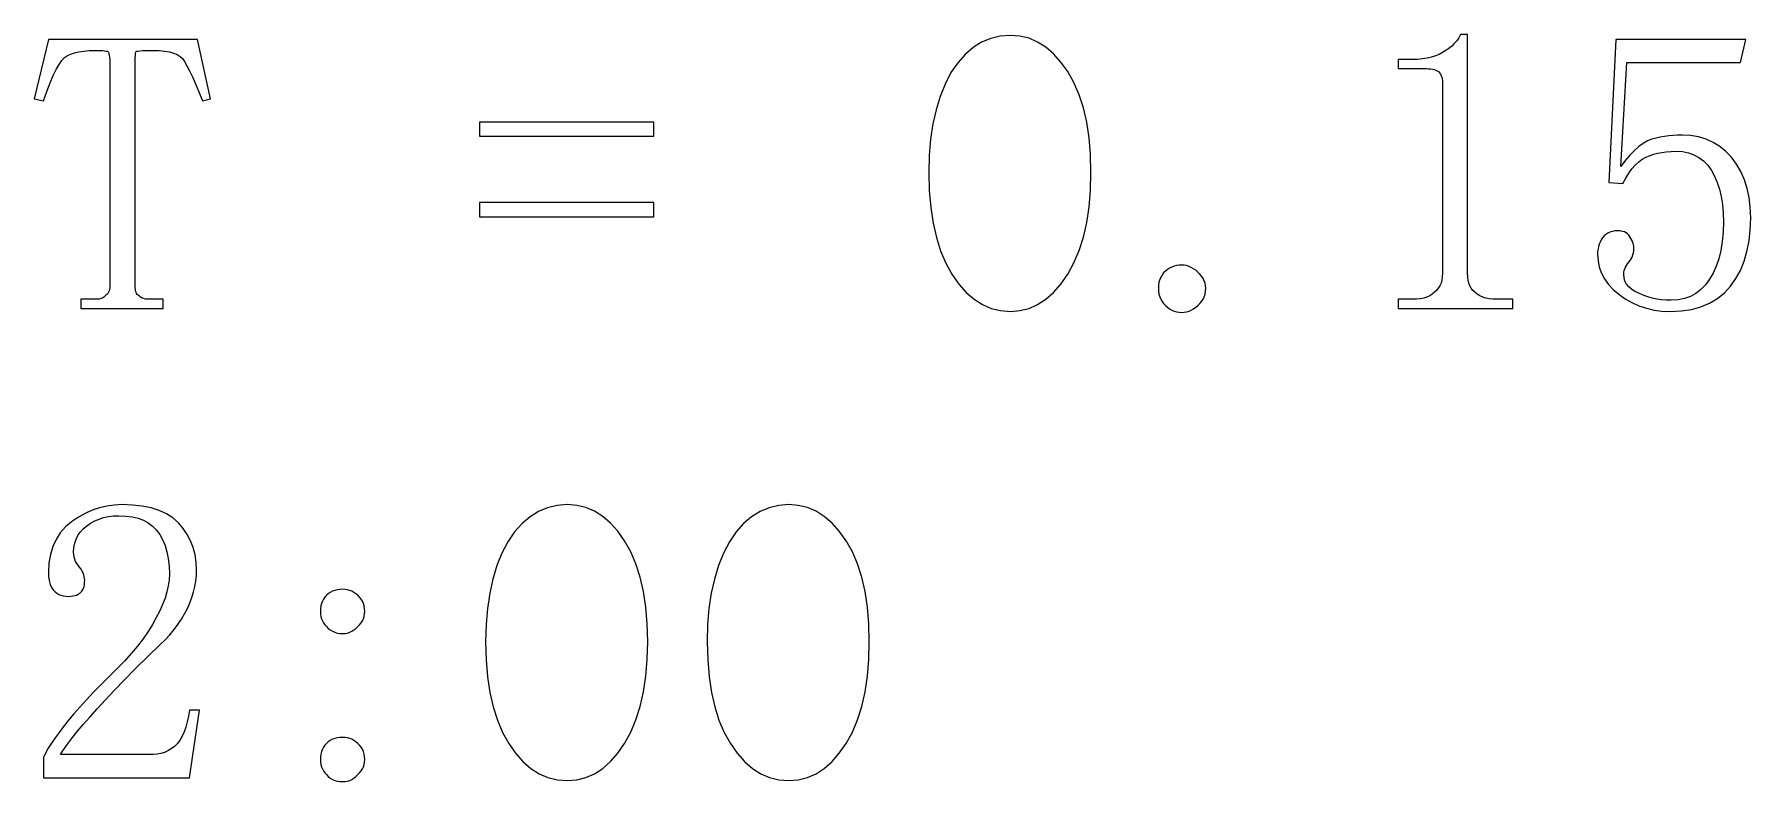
# Model space of a CAD drawing. Extents: x -190 to 190, y -140 to 140.
# Drawn here: x -120.06 to -96.39, y -105.76 to -95.46 of the extents above; entities that cross this region are included whole.
import ezdxf

# ---------------------------------------------------------------- set-up
doc = ezdxf.new("R2010")
doc.units = 0
doc.header["$MEASUREMENT"] = 0
doc.layers.get('0').update_dxf_attribs({"linetype": 'CONTINUOUS'})

msp = doc.modelspace()

# ---------------------------------------------------------------- linework, layer by layer
for points in [[(-119.421992, -99.235996), (-118.282998, -99.235996), (-118.282998, -99.235996), (-118.282998, -99.110996), (-118.282998, -99.110996), (-118.477002, -99.110996), (-118.477002, -99.110996), (-118.504004, -99.11), (-118.504004, -99.11), (-118.529004, -99.107002), (-118.529004, -99.107002), (-118.552998, -99.100996), (-118.552998, -99.100996), (-118.575, -99.092998), (-118.575, -99.092998), (-118.595, -99.082998), (-118.595, -99.082998), (-118.612998, -99.07), (-118.612998, -99.07), (-118.63, -99.055996), (-118.63, -99.055996), (-118.640996, -99.042998), (-118.640996, -99.042998), (-118.65, -99.028994), (-118.65, -99.028994), (-118.657998, -99.012002), (-118.657998, -99.012002), (-118.663994, -98.994004), (-118.663994, -98.994004), (-118.667998, -98.975), (-118.667998, -98.975), (-118.670996, -98.954004), (-118.670996, -98.954004), (-118.672002, -98.930996), (-118.672002, -98.930996), (-118.672002, -95.917002), (-118.672002, -95.917002), (-118.670996, -95.865), (-118.670996, -95.865), (-118.670996, -95.818994), (-118.670996, -95.818994), (-118.669004, -95.780996), (-118.669004, -95.780996), (-118.667002, -95.748994), (-118.667002, -95.748994), (-118.665, -95.724004), (-118.665, -95.724004), (-118.661006, -95.705996), (-118.661006, -95.705996), (-118.657998, -95.695), (-118.657998, -95.695), (-118.646006, -95.691006), (-118.646006, -95.691006), (-118.626992, -95.687998), (-118.626992, -95.687998), (-118.601006, -95.685), (-118.601006, -95.685), (-118.567002, -95.682998), (-118.567002, -95.682998), (-118.525996, -95.682002), (-118.525996, -95.682002), (-118.477998, -95.680996), (-118.477998, -95.680996), (-118.422002, -95.680996), (-118.422002, -95.680996), (-118.339004, -95.682998), (-118.339004, -95.682998), (-118.263994, -95.69), (-118.263994, -95.69), (-118.197998, -95.701006), (-118.197998, -95.701006), (-118.141006, -95.717002), (-118.141006, -95.717002), (-118.091006, -95.737002), (-118.091006, -95.737002), (-118.050996, -95.762002), (-118.050996, -95.762002), (-118.019004, -95.792002), (-118.019004, -95.792002), (-117.988994, -95.834004), (-117.988994, -95.834004), (-117.957002, -95.89), (-117.957002, -95.89), (-117.92, -95.96), (-117.92, -95.96), (-117.880996, -96.043994), (-117.880996, -96.043994), (-117.837998, -96.14), (-117.837998, -96.14), (-117.790996, -96.251006), (-117.790996, -96.251006), (-117.740996, -96.375), (-117.740996, -96.375), (-117.63, -96.346992), (-117.63, -96.346992), (-117.811006, -95.527998), (-117.811006, -95.527998), (-119.865996, -95.527998), (-119.865996, -95.527998), (-120.061006, -96.346992), (-120.061006, -96.346992), (-119.935996, -96.375), (-119.935996, -96.375), (-119.888994, -96.244004), (-119.888994, -96.244004), (-119.843994, -96.127998), (-119.843994, -96.127998), (-119.8, -96.027002), (-119.8, -96.027002), (-119.759004, -95.942002), (-119.759004, -95.942002), (-119.718994, -95.872002), (-119.718994, -95.872002), (-119.68, -95.817002), (-119.68, -95.817002), (-119.644004, -95.778008), (-119.644004, -95.778008), (-119.605, -95.752002), (-119.605, -95.752002), (-119.558994, -95.73), (-119.558994, -95.73), (-119.506006, -95.712002), (-119.506006, -95.712002), (-119.447002, -95.698994), (-119.447002, -95.698994), (-119.38, -95.688994), (-119.38, -95.688994), (-119.306992, -95.682998), (-119.306992, -95.682998), (-119.227002, -95.680996), (-119.227002, -95.680996), (-119.185996, -95.680996), (-119.185996, -95.680996), (-119.15, -95.682002), (-119.15, -95.682002), (-119.119004, -95.682998), (-119.119004, -95.682998), (-119.092998, -95.685), (-119.092998, -95.685), (-119.072998, -95.687998), (-119.072998, -95.687998), (-119.057002, -95.691006), (-119.057002, -95.691006), (-119.047002, -95.695), (-119.047002, -95.695), (-119.039004, -95.705), (-119.039004, -95.705), (-119.032998, -95.722002), (-119.032998, -95.722002), (-119.027998, -95.743994), (-119.027998, -95.743994), (-119.024004, -95.772002), (-119.024004, -95.772002), (-119.020996, -95.805), (-119.020996, -95.805), (-119.019004, -95.844004), (-119.019004, -95.844004), (-119.019004, -95.889004), (-119.019004, -95.889004), (-119.019004, -98.930996), (-119.019004, -98.930996), (-119.02, -98.954004), (-119.02, -98.954004), (-119.022998, -98.975), (-119.022998, -98.975), (-119.029004, -98.994004), (-119.029004, -98.994004), (-119.037002, -99.012002), (-119.037002, -99.012002), (-119.047002, -99.028994), (-119.047002, -99.028994), (-119.06, -99.042998), (-119.06, -99.042998), (-119.074004, -99.055996), (-119.074004, -99.055996), (-119.087998, -99.07), (-119.087998, -99.07), (-119.103994, -99.082998), (-119.103994, -99.082998), (-119.122998, -99.092998), (-119.122998, -99.092998), (-119.145, -99.100996), (-119.145, -99.100996), (-119.168994, -99.107002), (-119.168994, -99.107002), (-119.196992, -99.11), (-119.196992, -99.11), (-119.227002, -99.110996), (-119.227002, -99.110996), (-119.421992, -99.110996), (-119.421992, -99.110996), (-119.421992, -99.235996)], [(-106.602002, -95.472002), (-106.740996, -95.482998), (-106.740996, -95.482998), (-106.872998, -95.514004), (-106.872998, -95.514004), (-106.997998, -95.567002), (-106.997998, -95.567002), (-107.115, -95.64), (-107.115, -95.64), (-107.224004, -95.735), (-107.224004, -95.735), (-107.327002, -95.85), (-107.327002, -95.85), (-107.422002, -95.986006), (-107.422002, -95.986006), (-107.502998, -96.143994), (-107.502998, -96.143994), (-107.570996, -96.313994), (-107.570996, -96.313994), (-107.626992, -96.497002), (-107.626992, -96.497002), (-107.670996, -96.694004), (-107.670996, -96.694004), (-107.702002, -96.902998), (-107.702002, -96.902998), (-107.720996, -97.125996), (-107.720996, -97.125996), (-107.727002, -97.360996), (-107.727002, -97.360996), (-107.720996, -97.611006), (-107.720996, -97.611006), (-107.700996, -97.843994), (-107.700996, -97.843994), (-107.669004, -98.061006), (-107.669004, -98.061006), (-107.623008, -98.260996), (-107.623008, -98.260996), (-107.564004, -98.445), (-107.564004, -98.445), (-107.492998, -98.612998), (-107.492998, -98.612998), (-107.407998, -98.764004), (-107.407998, -98.764004), (-107.312998, -98.9), (-107.312998, -98.9), (-107.212002, -99.016006), (-107.212002, -99.016006), (-107.102998, -99.11), (-107.102998, -99.11), (-106.987998, -99.183994), (-106.987998, -99.183994), (-106.866006, -99.235996), (-106.866006, -99.235996), (-106.737998, -99.267002), (-106.737998, -99.267002), (-106.602002, -99.278008), (-106.602002, -99.278008), (-106.47, -99.267002), (-106.47, -99.267002), (-106.345, -99.235996), (-106.345, -99.235996), (-106.225996, -99.183994), (-106.225996, -99.183994), (-106.112002, -99.11), (-106.112002, -99.11), (-106.005996, -99.016006), (-106.005996, -99.016006), (-105.905, -98.9), (-105.905, -98.9), (-105.810996, -98.764004), (-105.810996, -98.764004), (-105.725996, -98.61), (-105.725996, -98.61), (-105.654004, -98.44), (-105.654004, -98.44), (-105.595, -98.255), (-105.595, -98.255), (-105.55, -98.054004), (-105.55, -98.054004), (-105.517002, -97.838994), (-105.517002, -97.838994), (-105.497998, -97.607998), (-105.497998, -97.607998), (-105.490996, -97.360996), (-105.490996, -97.360996), (-105.497998, -97.115), (-105.497998, -97.115), (-105.517002, -96.885), (-105.517002, -96.885), (-105.55, -96.670996), (-105.55, -96.670996), (-105.595, -96.472002), (-105.595, -96.472002), (-105.654004, -96.29), (-105.654004, -96.29), (-105.725996, -96.122998), (-105.725996, -96.122998), (-105.810996, -95.972002), (-105.810996, -95.972002), (-105.905, -95.84), (-105.905, -95.84), (-106.005996, -95.726992), (-106.005996, -95.726992), (-106.112002, -95.636006), (-106.112002, -95.636006), (-106.225996, -95.564004), (-106.225996, -95.564004), (-106.345, -95.512998), (-106.345, -95.512998), (-106.47, -95.482998), (-106.47, -95.482998), (-106.602002, -95.472002)], [(-100.296992, -98.75), (-100.296992, -95.457998), (-100.296992, -95.457998), (-100.394004, -95.457998), (-100.394004, -95.457998), (-100.419004, -95.504004), (-100.419004, -95.504004), (-100.447998, -95.547002), (-100.447998, -95.547002), (-100.480996, -95.586006), (-100.480996, -95.586006), (-100.515996, -95.622002), (-100.515996, -95.622002), (-100.555, -95.654004), (-100.555, -95.654004), (-100.597998, -95.682998), (-100.597998, -95.682998), (-100.644004, -95.707998), (-100.644004, -95.707998), (-100.69, -95.734004), (-100.69, -95.734004), (-100.74, -95.756006), (-100.74, -95.756006), (-100.795, -95.774004), (-100.795, -95.774004), (-100.855, -95.787998), (-100.855, -95.787998), (-100.919004, -95.797998), (-100.919004, -95.797998), (-100.987002, -95.803994), (-100.987002, -95.803994), (-101.061006, -95.806006), (-101.061006, -95.806006), (-101.255, -95.806006), (-101.255, -95.806006), (-101.255, -95.931006), (-101.255, -95.931006), (-100.865996, -95.931006), (-100.865996, -95.931006), (-100.836006, -95.932002), (-100.836006, -95.932002), (-100.806992, -95.933994), (-100.806992, -95.933994), (-100.781006, -95.937998), (-100.781006, -95.937998), (-100.757002, -95.944004), (-100.757002, -95.944004), (-100.735996, -95.951992), (-100.735996, -95.951992), (-100.716006, -95.960996), (-100.716006, -95.960996), (-100.699004, -95.972002), (-100.699004, -95.972002), (-100.685, -95.988994), (-100.685, -95.988994), (-100.672002, -96.007998), (-100.672002, -96.007998), (-100.662002, -96.027998), (-100.662002, -96.027998), (-100.653994, -96.049004), (-100.653994, -96.049004), (-100.647998, -96.072998), (-100.647998, -96.072998), (-100.645, -96.097998), (-100.645, -96.097998), (-100.644004, -96.125), (-100.644004, -96.125), (-100.644004, -98.75), (-100.644004, -98.75), (-100.645996, -98.8), (-100.645996, -98.8), (-100.652998, -98.845), (-100.652998, -98.845), (-100.663994, -98.886992), (-100.663994, -98.886992), (-100.68, -98.925), (-100.68, -98.925), (-100.700996, -98.957998), (-100.700996, -98.957998), (-100.725996, -98.987998), (-100.725996, -98.987998), (-100.755, -99.014004), (-100.755, -99.014004), (-100.785, -99.04), (-100.785, -99.04), (-100.82, -99.062002), (-100.82, -99.062002), (-100.859004, -99.08), (-100.859004, -99.08), (-100.902002, -99.092998), (-100.902002, -99.092998), (-100.951006, -99.102998), (-100.951006, -99.102998), (-101.002998, -99.109004), (-101.002998, -99.109004), (-101.061006, -99.110996), (-101.061006, -99.110996), (-101.255, -99.110996), (-101.255, -99.110996), (-101.255, -99.235996), (-101.255, -99.235996), (-99.672002, -99.235996), (-99.672002, -99.235996), (-99.672002, -99.110996), (-99.672002, -99.110996), (-99.894004, -99.110996), (-99.894004, -99.110996), (-99.947998, -99.109004), (-99.947998, -99.109004), (-99.997998, -99.102998), (-99.997998, -99.102998), (-100.045, -99.092998), (-100.045, -99.092998), (-100.088994, -99.08), (-100.088994, -99.08), (-100.129004, -99.062002), (-100.129004, -99.062002), (-100.165996, -99.04), (-100.165996, -99.04), (-100.199004, -99.014004), (-100.199004, -99.014004), (-100.225, -98.987998), (-100.225, -98.987998), (-100.247002, -98.957998), (-100.247002, -98.957998), (-100.265, -98.925), (-100.265, -98.925), (-100.279004, -98.886992), (-100.279004, -98.886992), (-100.289004, -98.845), (-100.289004, -98.845), (-100.295, -98.8), (-100.295, -98.8), (-100.296992, -98.75)], [(-97.222002, -96.854004), (-97.337998, -96.847002), (-97.337998, -96.847002), (-97.400996, -96.849004), (-97.400996, -96.849004), (-97.462998, -96.852002), (-97.462998, -96.852002), (-97.524004, -96.857998), (-97.524004, -96.857998), (-97.583008, -96.865996), (-97.583008, -96.865996), (-97.641992, -96.876006), (-97.641992, -96.876006), (-97.699004, -96.887998), (-97.699004, -96.887998), (-97.755, -96.902998), (-97.755, -96.902998), (-97.815, -96.927998), (-97.815, -96.927998), (-97.875, -96.962002), (-97.875, -96.962002), (-97.935996, -97.005996), (-97.935996, -97.005996), (-97.997998, -97.058994), (-97.997998, -97.058994), (-98.06, -97.122998), (-98.06, -97.122998), (-98.122002, -97.195), (-98.122002, -97.195), (-98.186006, -97.277998), (-98.186006, -97.277998), (-98.102002, -95.847002), (-98.102002, -95.847002), (-96.532998, -95.847002), (-96.532998, -95.847002), (-96.462998, -95.527998), (-96.462998, -95.527998), (-98.255, -95.527998), (-98.255, -95.527998), (-98.352002, -97.5), (-98.352002, -97.5), (-98.157998, -97.513994), (-98.157998, -97.513994), (-98.117002, -97.438994), (-98.117002, -97.438994), (-98.075, -97.370996), (-98.075, -97.370996), (-98.030996, -97.312002), (-98.030996, -97.312002), (-97.985, -97.26), (-97.985, -97.26), (-97.937998, -97.216006), (-97.937998, -97.216006), (-97.888994, -97.180996), (-97.888994, -97.180996), (-97.837998, -97.152998), (-97.837998, -97.152998), (-97.788994, -97.130996), (-97.788994, -97.130996), (-97.736006, -97.112002), (-97.736006, -97.112002), (-97.68, -97.097002), (-97.68, -97.097002), (-97.621006, -97.085), (-97.621006, -97.085), (-97.557998, -97.075996), (-97.557998, -97.075996), (-97.490996, -97.070996), (-97.490996, -97.070996), (-97.421992, -97.07), (-97.421992, -97.07), (-97.333994, -97.075), (-97.333994, -97.075), (-97.251992, -97.090996), (-97.251992, -97.090996), (-97.175996, -97.117998), (-97.175996, -97.117998), (-97.107002, -97.156006), (-97.107002, -97.156006), (-97.042998, -97.204004), (-97.042998, -97.204004), (-96.986006, -97.262998), (-96.986006, -97.262998), (-96.936006, -97.332998), (-96.936006, -97.332998), (-96.890996, -97.413008), (-96.890996, -97.413008), (-96.854004, -97.498994), (-96.854004, -97.498994), (-96.822998, -97.592998), (-96.822998, -97.592998), (-96.8, -97.694004), (-96.8, -97.694004), (-96.782998, -97.802998), (-96.782998, -97.802998), (-96.772002, -97.919004), (-96.772002, -97.919004), (-96.768994, -98.041992), (-96.768994, -98.041992), (-96.772998, -98.183994), (-96.772998, -98.183994), (-96.785, -98.315996), (-96.785, -98.315996), (-96.805, -98.439004), (-96.805, -98.439004), (-96.832002, -98.551992), (-96.832002, -98.551992), (-96.867998, -98.655), (-96.867998, -98.655), (-96.911992, -98.748994), (-96.911992, -98.748994), (-96.963008, -98.832998), (-96.963008, -98.832998), (-97.018008, -98.911006), (-97.018008, -98.911006), (-97.08, -98.976006), (-97.08, -98.976006), (-97.149004, -99.03), (-97.149004, -99.03), (-97.223994, -99.072002), (-97.223994, -99.072002), (-97.305996, -99.100996), (-97.305996, -99.100996), (-97.395, -99.119004), (-97.395, -99.119004), (-97.490996, -99.125), (-97.490996, -99.125), (-97.557998, -99.122998), (-97.557998, -99.122998), (-97.623994, -99.117002), (-97.623994, -99.117002), (-97.687998, -99.107002), (-97.687998, -99.107002), (-97.752002, -99.092998), (-97.752002, -99.092998), (-97.814004, -99.076006), (-97.814004, -99.076006), (-97.875, -99.054004), (-97.875, -99.054004), (-97.935996, -99.027998), (-97.935996, -99.027998), (-97.990996, -99.001992), (-97.990996, -99.001992), (-98.037998, -98.972002), (-98.037998, -98.972002), (-98.075996, -98.939004), (-98.075996, -98.939004), (-98.105996, -98.900996), (-98.105996, -98.900996), (-98.127002, -98.858994), (-98.127002, -98.858994), (-98.14, -98.814004), (-98.14, -98.814004), (-98.144004, -98.764004), (-98.144004, -98.764004), (-98.142998, -98.74), (-98.142998, -98.74), (-98.137998, -98.715996), (-98.137998, -98.715996), (-98.131006, -98.692998), (-98.131006, -98.692998), (-98.121006, -98.669004), (-98.121006, -98.669004), (-98.107998, -98.645), (-98.107998, -98.645), (-98.093008, -98.621006), (-98.093008, -98.621006), (-98.073994, -98.597002), (-98.073994, -98.597002), (-98.056006, -98.576006), (-98.056006, -98.576006), (-98.04, -98.552998), (-98.04, -98.552998), (-98.027998, -98.527998), (-98.027998, -98.527998), (-98.017998, -98.5), (-98.017998, -98.5), (-98.011006, -98.47), (-98.011006, -98.47), (-98.006006, -98.437998), (-98.006006, -98.437998), (-98.005, -98.402998), (-98.005, -98.402998), (-98.006006, -98.382998), (-98.006006, -98.382998), (-98.01, -98.362002), (-98.01, -98.362002), (-98.015, -98.341006), (-98.015, -98.341006), (-98.022998, -98.319004), (-98.022998, -98.319004), (-98.032998, -98.297002), (-98.032998, -98.297002), (-98.045996, -98.274004), (-98.045996, -98.274004), (-98.061006, -98.25), (-98.061006, -98.25), (-98.073994, -98.227998), (-98.073994, -98.227998), (-98.090996, -98.209004), (-98.090996, -98.209004), (-98.112002, -98.194004), (-98.112002, -98.194004), (-98.135, -98.182002), (-98.135, -98.182002), (-98.162998, -98.173994), (-98.162998, -98.173994), (-98.192998, -98.168994), (-98.192998, -98.168994), (-98.227002, -98.167002), (-98.227002, -98.167002), (-98.265996, -98.168994), (-98.265996, -98.168994), (-98.300996, -98.175), (-98.300996, -98.175), (-98.334004, -98.185), (-98.334004, -98.185), (-98.362998, -98.199004), (-98.362998, -98.199004), (-98.39, -98.215996), (-98.39, -98.215996), (-98.413994, -98.237998), (-98.413994, -98.237998), (-98.435996, -98.264004), (-98.435996, -98.264004), (-98.453994, -98.292002), (-98.453994, -98.292002), (-98.47, -98.321992), (-98.47, -98.321992), (-98.482002, -98.352002), (-98.482002, -98.352002), (-98.491992, -98.384004), (-98.491992, -98.384004), (-98.499004, -98.417002), (-98.499004, -98.417002), (-98.504004, -98.451006), (-98.504004, -98.451006), (-98.505, -98.485996), (-98.505, -98.485996), (-98.499004, -98.578994), (-98.499004, -98.578994), (-98.480996, -98.667998), (-98.480996, -98.667998), (-98.451006, -98.752002), (-98.451006, -98.752002), (-98.41, -98.830996), (-98.41, -98.830996), (-98.356006, -98.906006), (-98.356006, -98.906006), (-98.291006, -98.976006), (-98.291006, -98.976006), (-98.212998, -99.042002), (-98.212998, -99.042002), (-98.123994, -99.104004), (-98.123994, -99.104004), (-98.030996, -99.157002), (-98.030996, -99.157002), (-97.934004, -99.201006), (-97.934004, -99.201006), (-97.832002, -99.235), (-97.832002, -99.235), (-97.727002, -99.258994), (-97.727002, -99.258994), (-97.617998, -99.272998), (-97.617998, -99.272998), (-97.505, -99.278008), (-97.505, -99.278008), (-97.352002, -99.270996), (-97.352002, -99.270996), (-97.21, -99.25), (-97.21, -99.25), (-97.08, -99.214004), (-97.08, -99.214004), (-96.960996, -99.165), (-96.960996, -99.165), (-96.852998, -99.100996), (-96.852998, -99.100996), (-96.757002, -99.022998), (-96.757002, -99.022998), (-96.672002, -98.930996), (-96.672002, -98.930996), (-96.597998, -98.825996), (-96.597998, -98.825996), (-96.536006, -98.712002), (-96.536006, -98.712002), (-96.485, -98.587002), (-96.485, -98.587002), (-96.445, -98.452002), (-96.445, -98.452002), (-96.417002, -98.307002), (-96.417002, -98.307002), (-96.4, -98.151992), (-96.4, -98.151992), (-96.394004, -97.985996), (-96.394004, -97.985996), (-96.399004, -97.842998), (-96.399004, -97.842998), (-96.415, -97.707998), (-96.415, -97.707998), (-96.442002, -97.582002), (-96.442002, -97.582002), (-96.48, -97.462002), (-96.48, -97.462002), (-96.529004, -97.350996), (-96.529004, -97.350996), (-96.587998, -97.247998), (-96.587998, -97.247998), (-96.657998, -97.152998), (-96.657998, -97.152998), (-96.735996, -97.072002), (-96.735996, -97.072002), (-96.821006, -97.002998), (-96.821006, -97.002998), (-96.911992, -96.947002), (-96.911992, -96.947002), (-97.009004, -96.904004), (-97.009004, -96.904004), (-97.112998, -96.872002), (-97.112998, -96.872002), (-97.222002, -96.854004)], [(-113.922002, -96.667002), (-113.922002, -96.860996), (-113.922002, -96.860996), (-111.519004, -96.860996), (-111.519004, -96.860996), (-111.519004, -96.667002), (-111.519004, -96.667002), (-113.922002, -96.667002)], [(-113.922002, -97.777998), (-113.922002, -97.972002), (-113.922002, -97.972002), (-111.519004, -97.972002), (-111.519004, -97.972002), (-111.519004, -97.777998), (-111.519004, -97.777998), (-113.922002, -97.777998)], [(-104.276006, -99.29), (-104.240996, -99.292002), (-104.240996, -99.292002), (-104.206006, -99.29), (-104.206006, -99.29), (-104.172002, -99.284004), (-104.172002, -99.284004), (-104.139004, -99.274004), (-104.139004, -99.274004), (-104.107002, -99.26), (-104.107002, -99.26), (-104.076992, -99.242002), (-104.076992, -99.242002), (-104.047002, -99.22), (-104.047002, -99.22), (-104.019004, -99.195), (-104.019004, -99.195), (-103.988994, -99.169004), (-103.988994, -99.169004), (-103.965, -99.141006), (-103.965, -99.141006), (-103.943994, -99.11), (-103.943994, -99.11), (-103.927998, -99.077002), (-103.927998, -99.077002), (-103.917002, -99.04), (-103.917002, -99.04), (-103.91, -99.000996), (-103.91, -99.000996), (-103.907998, -98.957998), (-103.907998, -98.957998), (-103.91, -98.922998), (-103.91, -98.922998), (-103.917002, -98.889004), (-103.917002, -98.889004), (-103.927998, -98.856006), (-103.927998, -98.856006), (-103.943994, -98.825), (-103.943994, -98.825), (-103.965, -98.793994), (-103.965, -98.793994), (-103.988994, -98.765), (-103.988994, -98.765), (-104.019004, -98.736006), (-104.019004, -98.736006), (-104.047002, -98.71), (-104.047002, -98.71), (-104.076992, -98.688994), (-104.076992, -98.688994), (-104.107002, -98.670996), (-104.107002, -98.670996), (-104.139004, -98.657002), (-104.139004, -98.657002), (-104.172002, -98.647002), (-104.172002, -98.647002), (-104.206006, -98.640996), (-104.206006, -98.640996), (-104.240996, -98.638994), (-104.240996, -98.638994), (-104.276006, -98.640996), (-104.276006, -98.640996), (-104.31, -98.645996), (-104.31, -98.645996), (-104.342998, -98.654004), (-104.342998, -98.654004), (-104.375, -98.665996), (-104.375, -98.665996), (-104.405996, -98.682002), (-104.405996, -98.682002), (-104.435, -98.7), (-104.435, -98.7), (-104.462998, -98.722002), (-104.462998, -98.722002), (-104.488994, -98.747998), (-104.488994, -98.747998), (-104.510996, -98.775996), (-104.510996, -98.775996), (-104.529004, -98.807002), (-104.529004, -98.807002), (-104.542998, -98.84), (-104.542998, -98.84), (-104.552998, -98.877002), (-104.552998, -98.877002), (-104.558994, -98.916006), (-104.558994, -98.916006), (-104.561006, -98.957998), (-104.561006, -98.957998), (-104.558994, -99.000996), (-104.558994, -99.000996), (-104.552998, -99.04), (-104.552998, -99.04), (-104.542998, -99.077002), (-104.542998, -99.077002), (-104.529004, -99.11), (-104.529004, -99.11), (-104.510996, -99.141006), (-104.510996, -99.141006), (-104.488994, -99.169004), (-104.488994, -99.169004), (-104.462998, -99.195), (-104.462998, -99.195), (-104.435, -99.22), (-104.435, -99.22), (-104.405996, -99.242002), (-104.405996, -99.242002), (-104.375, -99.26), (-104.375, -99.26), (-104.342998, -99.274004), (-104.342998, -99.274004), (-104.31, -99.284004), (-104.31, -99.284004), (-104.276006, -99.29)], [(-118.202998, -102.789004), (-118.198994, -102.9), (-118.198994, -102.9), (-118.202998, -102.98), (-118.202998, -102.98), (-118.213994, -103.061992), (-118.213994, -103.061992), (-118.232998, -103.146006), (-118.232998, -103.146006), (-118.257998, -103.230996), (-118.257998, -103.230996), (-118.291992, -103.317998), (-118.291992, -103.317998), (-118.332002, -103.407002), (-118.332002, -103.407002), (-118.38, -103.497002), (-118.38, -103.497002), (-118.432002, -103.592998), (-118.432002, -103.592998), (-118.492002, -103.690996), (-118.492002, -103.690996), (-118.560996, -103.790996), (-118.560996, -103.790996), (-118.639004, -103.892002), (-118.639004, -103.892002), (-118.723994, -103.995), (-118.723994, -103.995), (-118.818994, -104.098994), (-118.818994, -104.098994), (-118.922002, -104.206006), (-118.922002, -104.206006), (-119.037002, -104.318994), (-119.037002, -104.318994), (-119.145996, -104.427998), (-119.145996, -104.427998), (-119.247998, -104.532998), (-119.247998, -104.532998), (-119.342998, -104.634004), (-119.342998, -104.634004), (-119.432002, -104.732002), (-119.432002, -104.732002), (-119.514004, -104.825), (-119.514004, -104.825), (-119.587998, -104.914004), (-119.587998, -104.914004), (-119.657002, -104.998994), (-119.657002, -104.998994), (-119.718994, -105.080996), (-119.718994, -105.080996), (-119.775, -105.157998), (-119.775, -105.157998), (-119.824004, -105.232002), (-119.824004, -105.232002), (-119.867998, -105.300996), (-119.867998, -105.300996), (-119.905, -105.365996), (-119.905, -105.365996), (-119.935996, -105.427998), (-119.935996, -105.427998), (-119.935996, -105.705996), (-119.935996, -105.705996), (-117.922002, -105.705996), (-117.922002, -105.705996), (-117.782998, -104.775), (-117.782998, -104.775), (-117.922002, -104.775), (-117.922002, -104.775), (-117.935, -104.859004), (-117.935, -104.859004), (-117.951992, -104.937002), (-117.951992, -104.937002), (-117.972998, -105.008994), (-117.972998, -105.008994), (-117.997002, -105.074004), (-117.997002, -105.074004), (-118.024004, -105.134004), (-118.024004, -105.134004), (-118.054004, -105.187002), (-118.054004, -105.187002), (-118.087998, -105.232998), (-118.087998, -105.232998), (-118.129004, -105.274004), (-118.129004, -105.274004), (-118.172002, -105.307998), (-118.172002, -105.307998), (-118.217998, -105.336006), (-118.217998, -105.336006), (-118.265, -105.357998), (-118.265, -105.357998), (-118.315, -105.374004), (-118.315, -105.374004), (-118.367002, -105.382998), (-118.367002, -105.382998), (-118.422002, -105.385996), (-118.422002, -105.385996), (-119.699004, -105.385996), (-119.699004, -105.385996), (-119.673994, -105.342002), (-119.673994, -105.342002), (-119.638008, -105.287998), (-119.638008, -105.287998), (-119.590996, -105.223994), (-119.590996, -105.223994), (-119.534004, -105.15), (-119.534004, -105.15), (-119.465996, -105.067002), (-119.465996, -105.067002), (-119.387002, -104.975), (-119.387002, -104.975), (-119.297002, -104.872002), (-119.297002, -104.872002), (-119.195, -104.756992), (-119.195, -104.756992), (-119.080996, -104.632002), (-119.080996, -104.632002), (-118.955, -104.497998), (-118.955, -104.497998), (-118.816006, -104.355), (-118.816006, -104.355), (-118.665, -104.202998), (-118.665, -104.202998), (-118.500996, -104.042002), (-118.500996, -104.042002), (-118.323994, -103.872002), (-118.323994, -103.872002), (-118.256006, -103.804004), (-118.256006, -103.804004), (-118.192002, -103.735), (-118.192002, -103.735), (-118.132998, -103.665), (-118.132998, -103.665), (-118.08, -103.592998), (-118.08, -103.592998), (-118.031006, -103.520996), (-118.031006, -103.520996), (-117.987998, -103.447002), (-117.987998, -103.447002), (-117.949004, -103.372002), (-117.949004, -103.372002), (-117.916006, -103.297002), (-117.916006, -103.297002), (-117.887998, -103.222002), (-117.887998, -103.222002), (-117.865, -103.146006), (-117.865, -103.146006), (-117.847002, -103.070996), (-117.847002, -103.070996), (-117.835, -102.995), (-117.835, -102.995), (-117.827002, -102.92), (-117.827002, -102.92), (-117.824004, -102.845), (-117.824004, -102.845), (-117.83, -102.735996), (-117.83, -102.735996), (-117.845, -102.632998), (-117.845, -102.632998), (-117.87, -102.533994), (-117.87, -102.533994), (-117.905996, -102.440996), (-117.905996, -102.440996), (-117.951992, -102.352998), (-117.951992, -102.352998), (-118.007998, -102.27), (-118.007998, -102.27), (-118.074004, -102.192002), (-118.074004, -102.192002), (-118.152002, -102.125), (-118.152002, -102.125), (-118.24, -102.068994), (-118.24, -102.068994), (-118.34, -102.022998), (-118.34, -102.022998), (-118.450996, -101.987998), (-118.450996, -101.987998), (-118.572998, -101.962002), (-118.572998, -101.962002), (-118.707002, -101.947002), (-118.707002, -101.947002), (-118.851992, -101.942002), (-118.851992, -101.942002), (-118.957998, -101.947002), (-118.957998, -101.947002), (-119.062002, -101.961006), (-119.062002, -101.961006), (-119.162998, -101.985), (-119.162998, -101.985), (-119.262998, -102.018994), (-119.262998, -102.018994), (-119.36, -102.062002), (-119.36, -102.062002), (-119.453994, -102.115), (-119.453994, -102.115), (-119.547002, -102.177998), (-119.547002, -102.177998), (-119.630996, -102.25), (-119.630996, -102.25), (-119.702998, -102.330996), (-119.702998, -102.330996), (-119.762002, -102.420996), (-119.762002, -102.420996), (-119.807002, -102.52), (-119.807002, -102.52), (-119.84, -102.628994), (-119.84, -102.628994), (-119.86, -102.746006), (-119.86, -102.746006), (-119.865996, -102.872002), (-119.865996, -102.872002), (-119.865, -102.922002), (-119.865, -102.922002), (-119.86, -102.966006), (-119.86, -102.966006), (-119.852998, -103.006992), (-119.852998, -103.006992), (-119.842998, -103.042002), (-119.842998, -103.042002), (-119.831006, -103.074004), (-119.831006, -103.074004), (-119.815, -103.1), (-119.815, -103.1), (-119.797002, -103.122002), (-119.797002, -103.122002), (-119.775, -103.143994), (-119.775, -103.143994), (-119.750996, -103.162998), (-119.750996, -103.162998), (-119.723994, -103.179004), (-119.723994, -103.179004), (-119.695, -103.19), (-119.695, -103.19), (-119.662002, -103.198994), (-119.662002, -103.198994), (-119.627002, -103.203994), (-119.627002, -103.203994), (-119.587998, -103.206006), (-119.587998, -103.206006), (-119.557998, -103.205), (-119.557998, -103.205), (-119.529004, -103.201006), (-119.529004, -103.201006), (-119.502998, -103.196006), (-119.502998, -103.196006), (-119.48, -103.187998), (-119.48, -103.187998), (-119.457998, -103.176992), (-119.457998, -103.176992), (-119.438994, -103.165), (-119.438994, -103.165), (-119.421992, -103.15), (-119.421992, -103.15), (-119.407002, -103.132998), (-119.407002, -103.132998), (-119.393994, -103.114004), (-119.393994, -103.114004), (-119.383994, -103.092002), (-119.383994, -103.092002), (-119.375996, -103.069004), (-119.375996, -103.069004), (-119.370996, -103.042002), (-119.370996, -103.042002), (-119.366992, -103.014004), (-119.366992, -103.014004), (-119.365996, -102.982998), (-119.365996, -102.982998), (-119.367998, -102.959004), (-119.367998, -102.959004), (-119.372002, -102.935), (-119.372002, -102.935), (-119.378994, -102.91), (-119.378994, -102.91), (-119.388994, -102.884004), (-119.388994, -102.884004), (-119.402002, -102.857002), (-119.402002, -102.857002), (-119.416992, -102.83), (-119.416992, -102.83), (-119.436006, -102.802998), (-119.436006, -102.802998), (-119.457998, -102.777998), (-119.457998, -102.777998), (-119.475996, -102.752002), (-119.475996, -102.752002), (-119.492002, -102.724004), (-119.492002, -102.724004), (-119.503994, -102.693994), (-119.503994, -102.693994), (-119.512002, -102.662998), (-119.512002, -102.662998), (-119.517002, -102.628994), (-119.517002, -102.628994), (-119.519004, -102.595), (-119.519004, -102.595), (-119.515, -102.532998), (-119.515, -102.532998), (-119.503994, -102.473994), (-119.503994, -102.473994), (-119.485996, -102.418994), (-119.485996, -102.418994), (-119.46, -102.367998), (-119.46, -102.367998), (-119.427002, -102.32), (-119.427002, -102.32), (-119.386006, -102.275), (-119.386006, -102.275), (-119.337998, -102.232998), (-119.337998, -102.232998), (-119.285, -102.197002), (-119.285, -102.197002), (-119.227998, -102.165), (-119.227998, -102.165), (-119.167998, -102.14), (-119.167998, -102.14), (-119.105, -102.12), (-119.105, -102.12), (-119.037998, -102.105996), (-119.037998, -102.105996), (-118.967998, -102.097002), (-118.967998, -102.097002), (-118.894004, -102.095), (-118.894004, -102.095), (-118.797998, -102.099004), (-118.797998, -102.099004), (-118.71, -102.11), (-118.71, -102.11), (-118.629004, -102.13), (-118.629004, -102.13), (-118.555996, -102.157998), (-118.555996, -102.157998), (-118.49, -102.193994), (-118.49, -102.193994), (-118.431006, -102.237002), (-118.431006, -102.237002), (-118.38, -102.288994), (-118.38, -102.288994), (-118.332002, -102.352998), (-118.332002, -102.352998), (-118.291992, -102.424004), (-118.291992, -102.424004), (-118.257998, -102.502998), (-118.257998, -102.502998), (-118.232998, -102.590996), (-118.232998, -102.590996), (-118.213994, -102.686006), (-118.213994, -102.686006), (-118.202998, -102.789004)], [(-112.712998, -101.942002), (-112.852998, -101.952002), (-112.852998, -101.952002), (-112.984004, -101.984004), (-112.984004, -101.984004), (-113.109004, -102.035996), (-113.109004, -102.035996), (-113.225996, -102.11), (-113.225996, -102.11), (-113.335996, -102.204004), (-113.335996, -102.204004), (-113.437998, -102.319004), (-113.437998, -102.319004), (-113.532998, -102.456006), (-113.532998, -102.456006), (-113.614004, -102.612998), (-113.614004, -102.612998), (-113.682002, -102.782998), (-113.682002, -102.782998), (-113.738994, -102.967002), (-113.738994, -102.967002), (-113.781992, -103.162998), (-113.781992, -103.162998), (-113.812998, -103.372998), (-113.812998, -103.372998), (-113.831992, -103.595), (-113.831992, -103.595), (-113.837998, -103.830996), (-113.837998, -103.830996), (-113.831992, -104.08), (-113.831992, -104.08), (-113.812002, -104.314004), (-113.812002, -104.314004), (-113.78, -104.530996), (-113.78, -104.530996), (-113.734004, -104.730996), (-113.734004, -104.730996), (-113.675, -104.915), (-113.675, -104.915), (-113.604004, -105.082002), (-113.604004, -105.082002), (-113.518994, -105.232998), (-113.518994, -105.232998), (-113.424004, -105.37), (-113.424004, -105.37), (-113.323008, -105.485), (-113.323008, -105.485), (-113.215, -105.58), (-113.215, -105.58), (-113.099004, -105.652998), (-113.099004, -105.652998), (-112.977998, -105.705), (-112.977998, -105.705), (-112.848994, -105.737002), (-112.848994, -105.737002), (-112.712998, -105.747002), (-112.712998, -105.747002), (-112.582002, -105.737002), (-112.582002, -105.737002), (-112.456006, -105.705), (-112.456006, -105.705), (-112.337002, -105.652998), (-112.337002, -105.652998), (-112.223994, -105.58), (-112.223994, -105.58), (-112.117002, -105.485), (-112.117002, -105.485), (-112.015996, -105.37), (-112.015996, -105.37), (-111.922002, -105.232998), (-111.922002, -105.232998), (-111.837002, -105.079004), (-111.837002, -105.079004), (-111.765, -104.909004), (-111.765, -104.909004), (-111.707002, -104.723994), (-111.707002, -104.723994), (-111.661006, -104.524004), (-111.661006, -104.524004), (-111.628008, -104.307998), (-111.628008, -104.307998), (-111.608994, -104.076992), (-111.608994, -104.076992), (-111.602002, -103.830996), (-111.602002, -103.830996), (-111.608994, -103.585), (-111.608994, -103.585), (-111.628008, -103.355), (-111.628008, -103.355), (-111.661006, -103.14), (-111.661006, -103.14), (-111.707002, -102.942002), (-111.707002, -102.942002), (-111.765, -102.758994), (-111.765, -102.758994), (-111.837002, -102.592998), (-111.837002, -102.592998), (-111.922002, -102.441992), (-111.922002, -102.441992), (-112.015996, -102.308994), (-112.015996, -102.308994), (-112.117002, -102.197002), (-112.117002, -102.197002), (-112.223994, -102.105), (-112.223994, -102.105), (-112.337002, -102.034004), (-112.337002, -102.034004), (-112.456006, -101.983008), (-112.456006, -101.983008), (-112.582002, -101.952002), (-112.582002, -101.952002), (-112.712998, -101.942002)], [(-109.657998, -101.942002), (-109.797002, -101.952002), (-109.797002, -101.952002), (-109.929004, -101.984004), (-109.929004, -101.984004), (-110.052998, -102.035996), (-110.052998, -102.035996), (-110.17, -102.11), (-110.17, -102.11), (-110.28, -102.204004), (-110.28, -102.204004), (-110.382002, -102.319004), (-110.382002, -102.319004), (-110.477002, -102.456006), (-110.477002, -102.456006), (-110.558008, -102.612998), (-110.558008, -102.612998), (-110.627002, -102.782998), (-110.627002, -102.782998), (-110.682998, -102.967002), (-110.682998, -102.967002), (-110.727002, -103.162998), (-110.727002, -103.162998), (-110.757998, -103.372998), (-110.757998, -103.372998), (-110.777002, -103.595), (-110.777002, -103.595), (-110.783008, -103.830996), (-110.783008, -103.830996), (-110.775996, -104.08), (-110.775996, -104.08), (-110.757002, -104.314004), (-110.757002, -104.314004), (-110.724004, -104.530996), (-110.724004, -104.530996), (-110.679004, -104.730996), (-110.679004, -104.730996), (-110.62, -104.915), (-110.62, -104.915), (-110.547998, -105.082002), (-110.547998, -105.082002), (-110.462998, -105.232998), (-110.462998, -105.232998), (-110.368994, -105.37), (-110.368994, -105.37), (-110.267002, -105.485), (-110.267002, -105.485), (-110.159004, -105.58), (-110.159004, -105.58), (-110.044004, -105.652998), (-110.044004, -105.652998), (-109.922002, -105.705), (-109.922002, -105.705), (-109.792998, -105.737002), (-109.792998, -105.737002), (-109.657998, -105.747002), (-109.657998, -105.747002), (-109.525996, -105.737002), (-109.525996, -105.737002), (-109.4, -105.705), (-109.4, -105.705), (-109.280996, -105.652998), (-109.280996, -105.652998), (-109.167998, -105.58), (-109.167998, -105.58), (-109.061006, -105.485), (-109.061006, -105.485), (-108.961006, -105.37), (-108.961006, -105.37), (-108.865996, -105.232998), (-108.865996, -105.232998), (-108.781006, -105.079004), (-108.781006, -105.079004), (-108.71, -104.909004), (-108.71, -104.909004), (-108.650996, -104.723994), (-108.650996, -104.723994), (-108.605, -104.524004), (-108.605, -104.524004), (-108.572998, -104.307998), (-108.572998, -104.307998), (-108.552998, -104.076992), (-108.552998, -104.076992), (-108.547002, -103.830996), (-108.547002, -103.830996), (-108.552998, -103.585), (-108.552998, -103.585), (-108.572998, -103.355), (-108.572998, -103.355), (-108.605, -103.14), (-108.605, -103.14), (-108.650996, -102.942002), (-108.650996, -102.942002), (-108.71, -102.758994), (-108.71, -102.758994), (-108.781006, -102.592998), (-108.781006, -102.592998), (-108.865996, -102.441992), (-108.865996, -102.441992), (-108.961006, -102.308994), (-108.961006, -102.308994), (-109.061006, -102.197002), (-109.061006, -102.197002), (-109.167998, -102.105), (-109.167998, -102.105), (-109.280996, -102.034004), (-109.280996, -102.034004), (-109.4, -101.983008), (-109.4, -101.983008), (-109.525996, -101.952002), (-109.525996, -101.952002), (-109.657998, -101.942002)], [(-115.507002, -103.449004), (-115.505, -103.414004), (-115.505, -103.414004), (-115.507002, -103.376006), (-115.507002, -103.376006), (-115.512998, -103.339004), (-115.512998, -103.339004), (-115.523008, -103.305), (-115.523008, -103.305), (-115.537002, -103.272998), (-115.537002, -103.272998), (-115.555, -103.244004), (-115.555, -103.244004), (-115.575996, -103.217002), (-115.575996, -103.217002), (-115.602002, -103.192002), (-115.602002, -103.192002), (-115.627002, -103.17), (-115.627002, -103.17), (-115.652998, -103.151006), (-115.652998, -103.151006), (-115.680996, -103.136006), (-115.680996, -103.136006), (-115.710996, -103.124004), (-115.710996, -103.124004), (-115.742998, -103.115), (-115.742998, -103.115), (-115.776006, -103.11), (-115.776006, -103.11), (-115.810996, -103.107998), (-115.810996, -103.107998), (-115.849004, -103.11), (-115.849004, -103.11), (-115.885, -103.115), (-115.885, -103.115), (-115.919004, -103.124004), (-115.919004, -103.124004), (-115.951006, -103.136006), (-115.951006, -103.136006), (-115.980996, -103.151006), (-115.980996, -103.151006), (-116.007998, -103.17), (-116.007998, -103.17), (-116.032998, -103.192002), (-116.032998, -103.192002), (-116.055, -103.217002), (-116.055, -103.217002), (-116.074004, -103.244004), (-116.074004, -103.244004), (-116.089004, -103.272998), (-116.089004, -103.272998), (-116.100996, -103.305), (-116.100996, -103.305), (-116.108994, -103.339004), (-116.108994, -103.339004), (-116.113994, -103.376006), (-116.113994, -103.376006), (-116.116006, -103.414004), (-116.116006, -103.414004), (-116.113994, -103.449004), (-116.113994, -103.449004), (-116.108994, -103.482002), (-116.108994, -103.482002), (-116.100996, -103.514004), (-116.100996, -103.514004), (-116.089004, -103.542998), (-116.089004, -103.542998), (-116.074004, -103.570996), (-116.074004, -103.570996), (-116.055, -103.597998), (-116.055, -103.597998), (-116.032998, -103.621992), (-116.032998, -103.621992), (-116.007998, -103.647998), (-116.007998, -103.647998), (-115.980996, -103.67), (-115.980996, -103.67), (-115.951006, -103.687998), (-115.951006, -103.687998), (-115.919004, -103.702002), (-115.919004, -103.702002), (-115.885, -103.712002), (-115.885, -103.712002), (-115.849004, -103.717998), (-115.849004, -103.717998), (-115.810996, -103.72), (-115.810996, -103.72), (-115.776006, -103.717998), (-115.776006, -103.717998), (-115.742998, -103.712002), (-115.742998, -103.712002), (-115.710996, -103.702002), (-115.710996, -103.702002), (-115.680996, -103.687998), (-115.680996, -103.687998), (-115.652998, -103.67), (-115.652998, -103.67), (-115.627002, -103.647998), (-115.627002, -103.647998), (-115.602002, -103.621992), (-115.602002, -103.621992), (-115.575996, -103.597998), (-115.575996, -103.597998), (-115.555, -103.570996), (-115.555, -103.570996), (-115.537002, -103.542998), (-115.537002, -103.542998), (-115.523008, -103.514004), (-115.523008, -103.514004), (-115.512998, -103.482002), (-115.512998, -103.482002), (-115.507002, -103.449004)], [(-115.507002, -105.490996), (-115.505, -105.456006), (-115.505, -105.456006), (-115.507002, -105.417002), (-115.507002, -105.417002), (-115.512998, -105.380996), (-115.512998, -105.380996), (-115.523008, -105.347002), (-115.523008, -105.347002), (-115.537002, -105.315), (-115.537002, -105.315), (-115.555, -105.286006), (-115.555, -105.286006), (-115.575996, -105.257998), (-115.575996, -105.257998), (-115.602002, -105.232998), (-115.602002, -105.232998), (-115.627002, -105.210996), (-115.627002, -105.210996), (-115.652998, -105.192998), (-115.652998, -105.192998), (-115.680996, -105.177002), (-115.680996, -105.177002), (-115.710996, -105.165), (-115.710996, -105.165), (-115.742998, -105.157002), (-115.742998, -105.157002), (-115.776006, -105.151992), (-115.776006, -105.151992), (-115.810996, -105.15), (-115.810996, -105.15), (-115.849004, -105.151992), (-115.849004, -105.151992), (-115.885, -105.157002), (-115.885, -105.157002), (-115.919004, -105.165), (-115.919004, -105.165), (-115.951006, -105.177002), (-115.951006, -105.177002), (-115.980996, -105.192998), (-115.980996, -105.192998), (-116.007998, -105.210996), (-116.007998, -105.210996), (-116.032998, -105.232998), (-116.032998, -105.232998), (-116.055, -105.257998), (-116.055, -105.257998), (-116.074004, -105.286006), (-116.074004, -105.286006), (-116.089004, -105.315), (-116.089004, -105.315), (-116.100996, -105.347002), (-116.100996, -105.347002), (-116.108994, -105.380996), (-116.108994, -105.380996), (-116.113994, -105.417002), (-116.113994, -105.417002), (-116.116006, -105.456006), (-116.116006, -105.456006), (-116.113994, -105.490996), (-116.113994, -105.490996), (-116.108994, -105.523994), (-116.108994, -105.523994), (-116.100996, -105.555), (-116.100996, -105.555), (-116.089004, -105.585), (-116.089004, -105.585), (-116.074004, -105.612998), (-116.074004, -105.612998), (-116.055, -105.639004), (-116.055, -105.639004), (-116.032998, -105.664004), (-116.032998, -105.664004), (-116.007998, -105.69), (-116.007998, -105.69), (-115.980996, -105.711992), (-115.980996, -105.711992), (-115.951006, -105.73), (-115.951006, -105.73), (-115.919004, -105.742998), (-115.919004, -105.742998), (-115.885, -105.752998), (-115.885, -105.752998), (-115.849004, -105.759004), (-115.849004, -105.759004), (-115.810996, -105.760996), (-115.810996, -105.760996), (-115.776006, -105.759004), (-115.776006, -105.759004), (-115.742998, -105.752998), (-115.742998, -105.752998), (-115.710996, -105.742998), (-115.710996, -105.742998), (-115.680996, -105.73), (-115.680996, -105.73), (-115.652998, -105.711992), (-115.652998, -105.711992), (-115.627002, -105.69), (-115.627002, -105.69), (-115.602002, -105.664004), (-115.602002, -105.664004), (-115.575996, -105.639004), (-115.575996, -105.639004), (-115.555, -105.612998), (-115.555, -105.612998), (-115.537002, -105.585), (-115.537002, -105.585), (-115.523008, -105.555), (-115.523008, -105.555), (-115.512998, -105.523994), (-115.512998, -105.523994), (-115.507002, -105.490996)]]:
    msp.add_lwpolyline(points)

doc.saveas('drawing.dxf')
